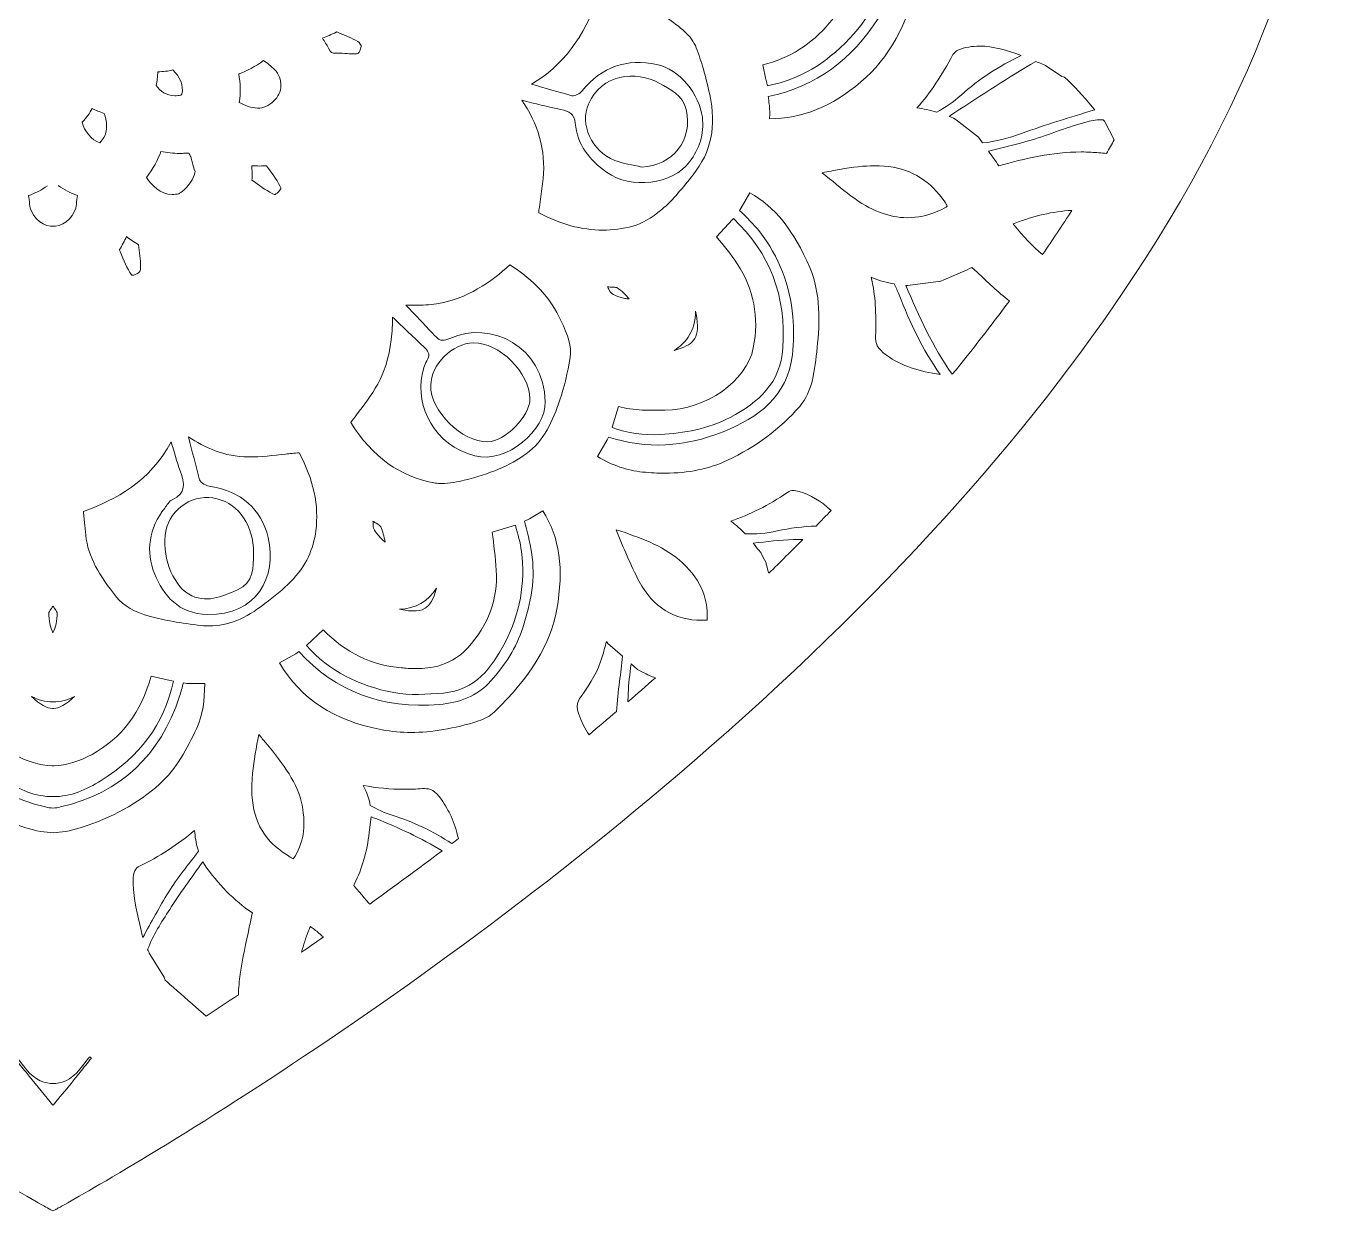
# Model space of a CAD drawing. Extents: x 12 to 8996, y -931 to -69.
# Drawn here: x 6209.8 to 6708.4, y -931.4 to -479.6 of the extents above; entities that cross this region are included whole.
import ezdxf

# ---------------------------------------------------------------- set-up
doc = ezdxf.new("R2010")
doc.units = 0
doc.header["$MEASUREMENT"] = 0
doc.layers.add('Layer 1', color=7, linetype='Continuous')

msp = doc.modelspace()

# ---------------------------------------------------------------- linework, layer by layer
at = {"layer": 'Layer 1', "lineweight": 0}
for points, knots in [([(6635.1, -136.52), (6593.12, -92.73), (6534.98, -68.61), (6471.41, -68.61), (6415.01, -68.61), (6358.99, -87.62), (6313.65, -122.14), (6266.88, -157.75), (6234.64, -207.02), (6220, -265.08), (6205.36, -207.03), (6173.12, -157.77), (6126.34, -122.15), (6081.01, -87.64), (6024.98, -68.62), (5968.59, -68.61), (5968.59, -68.61), (5968.54, -68.61), (5968.54, -68.61), (5904.99, -68.61), (5846.87, -92.72), (5804.89, -136.51), (5756.95, -186.52), (5731.61, -260.36), (5731.61, -350.03), (5731.61, -422.61), (5757.29, -498.34), (5807.94, -575.11), (5848.37, -636.41), (5904.73, -698.52), (5975.45, -759.71), (6095.78, -863.84), (6217.71, -930.15), (6218.92, -930.81), (6218.92, -930.81), (6220, -931.39), (6220, -931.39), (6220, -931.39), (6221.07, -930.81), (6221.07, -930.81), (6222.29, -930.15), (6344.22, -863.84), (6464.55, -759.71), (6535.27, -698.52), (6591.63, -636.41), (6632.06, -575.11), (6682.71, -498.34), (6708.39, -422.61), (6708.39, -350.03), (6708.39, -260.37), (6683.05, -186.54), (6635.1, -136.52)], [0, 0, 0, 0, 1, 1, 1, 2, 2, 2, 3, 3, 3, 4, 4, 4, 5, 5, 5, 6, 6, 6, 7, 7, 7, 8, 8, 8, 9, 9, 9, 10, 10, 10, 11, 11, 11, 12, 12, 12, 13, 13, 13, 14, 14, 14, 15, 15, 15, 16, 16, 16, 17, 17, 17, 17]), ([(6493.23, -510.41), (6493.11, -509.7), (6493.02, -508.98), (6492.95, -508.24), (6492.89, -507.64), (6492.79, -507.06), (6492.71, -506.47), (6511.05, -502.73), (6524.64, -492.14), (6534.66, -476.7), (6543.19, -463.56), (6543.45, -449.79), (6534.98, -436.58), (6524.83, -420.77), (6511.27, -409.81), (6492.84, -406.35), (6492.98, -405.43), (6493.12, -404.53), (6493.25, -403.69), (6493.25, -403.69), (6493.4, -402.74), (6493.4, -402.74), (6493.4, -402.74), (6493.35, -401.79), (6493.35, -401.79), (6493.31, -400.93), (6493.28, -400.04), (6493.27, -399.13), (6496.32, -399.22), (6499.21, -399.39), (6501.84, -399.88), (6513.43, -402.04), (6523.6, -407.7), (6532.07, -416.71), (6540.51, -425.68), (6546.37, -437.11), (6549.48, -450.68), (6550.43, -454.84), (6550.63, -458.57), (6550.01, -461.16), (6545.79, -479.17), (6538.81, -491.79), (6528.08, -500.88), (6516.97, -510.29), (6505.57, -514.89), (6493.25, -514.96), (6493.26, -514.08), (6493.28, -513.39), (6493.32, -512.98), (6493.32, -512.98), (6493.32, -512.98), (6493.32, -512.98), (6493.32, -512.98), (6493.23, -510.41), (6493.23, -510.41)], [0, 0, 0, 0, 1, 1, 1, 2, 2, 2, 3, 3, 3, 4, 4, 4, 5, 5, 5, 6, 6, 6, 7, 7, 7, 8, 8, 8, 9, 9, 9, 10, 10, 10, 11, 11, 11, 12, 12, 12, 13, 13, 13, 14, 14, 14, 15, 15, 15, 16, 16, 16, 17, 17, 17, 18, 18, 18, 18]), ([(6492.39, -502.42), (6492.39, -502.42), (6492.39, -502.42), (6492.39, -502.42), (6492.39, -502.42), (6491.63, -499.35), (6491.63, -499.35), (6491.34, -497.68), (6491.01, -496.05), (6490.66, -494.43), (6500.73, -491.9), (6509.24, -486.55), (6516, -478.49), (6521.79, -471.59), (6527.91, -462.09), (6523.9, -449.7), (6519.48, -436.04), (6509.89, -426.61), (6494.58, -420.87), (6493.24, -420.36), (6491.92, -419.94), (6490.61, -419.55), (6490.61, -419.55), (6492.04, -413.21), (6492.04, -413.21), (6492.04, -413.21), (6492.1, -412.57), (6492.1, -412.57), (6492.16, -411.77), (6492.24, -410.98), (6492.33, -410.19), (6513.71, -415.6), (6528.99, -428.13), (6536.11, -449.88), (6537.04, -452.72), (6537.61, -456.06), (6537.08, -458.94), (6534.6, -472.41), (6526.96, -482.6), (6516.39, -491.13), (6509.13, -496.99), (6501.17, -500.63), (6492.39, -502.42)], [0, 0, 0, 0, 1, 1, 1, 2, 2, 2, 3, 3, 3, 4, 4, 4, 5, 5, 5, 6, 6, 6, 7, 7, 7, 8, 8, 8, 9, 9, 9, 10, 10, 10, 11, 11, 11, 12, 12, 12, 13, 13, 13, 14, 14, 14, 14]), ([(6452.16, -549.51), (6448.21, -552.84), (6444.29, -555.11), (6441.11, -555.93), (6437.29, -556.9), (6433.43, -557.39), (6429.63, -557.39), (6421.59, -557.39), (6413.37, -555.16), (6405.19, -550.77), (6405.51, -547.99), (6405.91, -545.21), (6406.29, -542.49), (6406.29, -542.49), (6406.67, -539.81), (6406.67, -539.81), (6408.17, -528.96), (6405.82, -518.69), (6399.68, -509.3), (6399.38, -508.84), (6399.07, -508.37), (6398.77, -507.91), (6403.72, -509.15), (6408.68, -510.37), (6413.67, -511.4), (6416.9, -512.06), (6418.82, -513.18), (6419.12, -516.59), (6419.85, -524.91), (6424.66, -530.65), (6431.11, -535.33), (6440.26, -541.98), (6456.27, -540.07), (6462.75, -531.34), (6466.45, -526.36), (6468.35, -520.92), (6467.6, -514.37), (6466.62, -505.86), (6458.81, -495.98), (6450.21, -494.23), (6438.81, -491.91), (6429.22, -495.01), (6421.77, -504.25), (6420.92, -505.3), (6418.93, -506.45), (6417.86, -506.15), (6412.71, -504.75), (6407.59, -503.26), (6402.48, -501.75), (6414.3, -494.78), (6422.63, -483.81), (6427.72, -468.5), (6436.85, -469.31), (6446.04, -470.63), (6453.66, -476.12), (6459.17, -480.09), (6463.53, -483.24), (6465.29, -487.84), (6467.21, -492.89), (6468.88, -498.72), (6470.4, -505.66), (6473.04, -517.8), (6471.03, -527.54), (6464.05, -536.32), (6460.31, -541.04), (6456.43, -545.91), (6452.16, -549.51)], [0, 0, 0, 0, 1, 1, 1, 2, 2, 2, 3, 3, 3, 4, 4, 4, 5, 5, 5, 6, 6, 6, 7, 7, 7, 8, 8, 8, 9, 9, 9, 10, 10, 10, 11, 11, 11, 12, 12, 12, 13, 13, 13, 14, 14, 14, 15, 15, 15, 16, 16, 16, 17, 17, 17, 18, 18, 18, 19, 19, 19, 20, 20, 20, 21, 21, 21, 22, 22, 22, 22]), ([(6337.55, -487.4), (6336.8, -490.22), (6336.26, -490.22), (6334.72, -490.24), (6333.94, -490.24), (6333.17, -490.18), (6332.23, -490.11), (6330.94, -490.01), (6329.65, -489.93), (6328.37, -489.93), (6328.37, -489.93), (6328.35, -489.93), (6328.35, -489.93), (6328.35, -489.93), (6328.07, -489.93), (6328.07, -489.93), (6326.09, -489.93), (6326.01, -489.88), (6325.09, -488.08), (6324.37, -486.7), (6323.56, -485.42), (6322.72, -484.24), (6324.44, -483.55), (6326.2, -482.79), (6327.94, -481.94), (6328.02, -481.9), (6328.11, -481.86), (6328.18, -481.82), (6328.18, -481.82), (6328.51, -481.96), (6328.51, -481.96), (6331.3, -483.1), (6333.94, -484.18), (6336.28, -485.46), (6337.02, -485.86), (6337.54, -487.1), (6337.55, -487.4)], [0, 0, 0, 0, 1, 1, 1, 2, 2, 2, 3, 3, 3, 4, 4, 4, 5, 5, 5, 6, 6, 6, 7, 7, 7, 8, 8, 8, 9, 9, 9, 10, 10, 10, 11, 11, 11, 12, 12, 12, 12]), ([(6549.43, -510.79), (6554.55, -505.04), (6559.06, -498.31), (6563.08, -490.44), (6563.38, -489.96), (6564.54, -488.94), (6565.03, -488.73), (6567.76, -487.73), (6570.5, -487.24), (6573.39, -487.24), (6578.46, -487.24), (6583.74, -488.79), (6589.22, -490.86), (6580.71, -494.75), (6573.08, -499.83), (6566.29, -505.89), (6563.29, -508.56), (6560.19, -510.71), (6556.96, -512.44), (6554.42, -511.69), (6551.9, -511.12), (6549.43, -510.79)], [0, 0, 0, 0, 1, 1, 1, 2, 2, 2, 3, 3, 3, 4, 4, 4, 5, 5, 5, 6, 6, 6, 7, 7, 7, 7]), ([(6290.8, -497.84), (6294.04, -496.72), (6297.17, -495.03), (6300.25, -492.73), (6301.7, -493.71), (6303.24, -494.88), (6304.47, -496.16), (6306.13, -497.89), (6307, -500.07), (6306.93, -502.31), (6306.86, -504.54), (6305.87, -506.64), (6304.14, -508.22), (6302.16, -510.03), (6300.2, -510.88), (6298, -510.88), (6295.57, -510.88), (6293.1, -509.89), (6291.03, -508.71), (6291.61, -505.03), (6291.53, -501.4), (6290.8, -497.84)], [0, 0, 0, 0, 1, 1, 1, 2, 2, 2, 3, 3, 3, 4, 4, 4, 5, 5, 5, 6, 6, 6, 7, 7, 7, 7]), ([(6574.47, -524.14), (6574.47, -524.14), (6572.9, -521.93), (6572.9, -521.93), (6572.9, -521.93), (6564.32, -515.4), (6564.32, -515.4), (6564.32, -515.4), (6563.32, -514.67), (6563.32, -514.67), (6563.32, -514.67), (6562.22, -514.23), (6562.22, -514.23), (6562.03, -514.16), (6561.85, -514.1), (6561.67, -514.03), (6562.4, -513.54), (6563.14, -513.06), (6563.88, -512.58), (6574.12, -506.01), (6584.21, -499.15), (6594.74, -493.06), (6595.49, -493.38), (6596.25, -493.69), (6597.01, -494.01), (6597.01, -494.01), (6598.41, -494.59), (6598.41, -494.59), (6598.41, -494.59), (6604.68, -498.77), (6604.68, -498.77), (6604.68, -498.77), (6605.69, -499.14), (6605.69, -499.14), (6609.34, -502.22), (6612.71, -506.21), (6616.34, -510.5), (6616.63, -510.84), (6616.94, -511.2), (6617.24, -511.54), (6607.86, -514.37), (6598.49, -517.23), (6589.28, -520.55), (6584.31, -522.33), (6579.39, -523.69), (6574.47, -524.14)], [0, 0, 0, 0, 1, 1, 1, 2, 2, 2, 3, 3, 3, 4, 4, 4, 5, 5, 5, 6, 6, 6, 7, 7, 7, 8, 8, 8, 9, 9, 9, 10, 10, 10, 11, 11, 11, 12, 12, 12, 13, 13, 13, 14, 14, 14, 15, 15, 15, 15]), ([(6260.02, -497.01), (6261.99, -497.01), (6263.85, -496.78), (6265.66, -496.32), (6268.4, -498.65), (6269.9, -502.46), (6269.14, -505.51), (6269.03, -505.64), (6268.87, -505.8), (6268.74, -505.9), (6267.96, -506.1), (6267.2, -506.19), (6266.46, -506.19), (6263.21, -506.19), (6260.88, -504.29), (6259.32, -502.31), (6259.72, -500.59), (6259.92, -498.83), (6259.94, -497.01), (6259.97, -497.01), (6260, -497.01), (6260.02, -497.01)], [0, 0, 0, 0, 1, 1, 1, 2, 2, 2, 3, 3, 3, 4, 4, 4, 5, 5, 5, 6, 6, 6, 7, 7, 7, 7]), ([(6424.14, -509.37), (6429, -497.89), (6442.39, -496.41), (6451.13, -501.35), (6455.38, -503.75), (6460.17, -505.96), (6461.45, -511.46), (6464.14, -523.05), (6456.4, -532.76), (6444.41, -533.36), (6441, -532.54), (6437.44, -532.11), (6434.22, -530.82), (6425.23, -527.24), (6420.91, -517), (6424.14, -509.37)], [0, 0, 0, 0, 1, 1, 1, 2, 2, 2, 3, 3, 3, 4, 4, 4, 5, 5, 5, 5]), ([(6234.96, -511.07), (6236.29, -511.69), (6237.77, -512.27), (6239.5, -512.93), (6240.76, -515.51), (6240.78, -520.02), (6239.39, -522.04), (6239.11, -522.44), (6238.43, -523.43), (6237.91, -524.09), (6234.76, -523.1), (6231.87, -519.66), (6231.14, -516.2), (6232.8, -514.55), (6234.03, -512.78), (6234.96, -511.07)], [0, 0, 0, 0, 1, 1, 1, 2, 2, 2, 3, 3, 3, 4, 4, 4, 5, 5, 5, 5]), ([(6620.97, -515.88), (6620.97, -515.88), (6624.67, -522.92), (6624.67, -522.92), (6623.7, -524.65), (6622.7, -526.4), (6621.68, -528.17), (6619.76, -527.96), (6617.81, -527.81), (6615.84, -527.7), (6614.6, -527.64), (6613.35, -527.61), (6612.11, -527.61), (6601.09, -527.61), (6590.51, -530.12), (6580.69, -532.89), (6579.38, -531.08), (6578.07, -529.23), (6576.71, -527.3), (6582.16, -526.03), (6587.61, -524.68), (6592.97, -523.08), (6600.15, -520.94), (6607.09, -517.92), (6614.33, -516.09), (6616.4, -515.56), (6618.45, -515.3), (6620.45, -515.29), (6620.63, -515.49), (6620.79, -515.68), (6620.97, -515.88)], [0, 0, 0, 0, 1, 1, 1, 2, 2, 2, 3, 3, 3, 4, 4, 4, 5, 5, 5, 6, 6, 6, 7, 7, 7, 8, 8, 8, 9, 9, 9, 10, 10, 10, 10]), ([(6261.14, -527.4), (6263.45, -527.85), (6265.79, -528.16), (6268.24, -528.16), (6268.63, -528.16), (6269.02, -528.15), (6269.44, -528.13), (6269.44, -528.13), (6271.66, -528.03), (6271.82, -528.02), (6272.02, -528.44), (6272.25, -528.93), (6272.5, -529.49), (6272.7, -529.93), (6272.93, -530.81), (6273.16, -531.71), (6273.42, -532.72), (6273.71, -533.87), (6274.15, -535.11), (6274.15, -535.49), (6273.94, -536.63), (6273.02, -538.28), (6271.23, -541.48), (6268.66, -543.31), (6267.93, -543.52), (6267.06, -543.7), (6266.23, -543.79), (6265.45, -543.79), (6260.86, -543.79), (6257.65, -540.38), (6255.67, -537.29), (6258.17, -533.98), (6259.98, -530.7), (6261.14, -527.4)], [0, 0, 0, 0, 1, 1, 1, 2, 2, 2, 3, 3, 3, 4, 4, 4, 5, 5, 5, 6, 6, 6, 7, 7, 7, 8, 8, 8, 9, 9, 9, 10, 10, 10, 11, 11, 11, 11]), ([(6295.79, -532.83), (6296.8, -532.92), (6297.81, -532.96), (6298.82, -532.96), (6299.69, -532.96), (6300.56, -532.93), (6301.43, -532.86), (6303.39, -535.5), (6305.2, -538.01), (6306.54, -540.55), (6306.9, -541.24), (6306.91, -541.52), (6306.91, -541.52), (6306.91, -541.53), (6306.81, -541.91), (6305.98, -542.76), (6305.14, -543.61), (6304.68, -543.83), (6304.67, -543.85), (6304.58, -543.84), (6304.24, -543.78), (6303.58, -543.43), (6301.01, -542.08), (6298.49, -540.27), (6295.87, -538.31), (6295.96, -536.46), (6295.93, -534.63), (6295.79, -532.83)], [0, 0, 0, 0, 1, 1, 1, 2, 2, 2, 3, 3, 3, 4, 4, 4, 5, 5, 5, 6, 6, 6, 7, 7, 7, 8, 8, 8, 9, 9, 9, 9]), ([(6561.01, -548.31), (6560.51, -548.7), (6559.52, -549.34), (6557.7, -550.11), (6553.67, -551.81), (6549.64, -552.68), (6545.74, -552.68), (6538.78, -552.68), (6531.59, -549.9), (6524.37, -544.41), (6520.64, -541.57), (6516.96, -538.56), (6513.34, -535.52), (6515.56, -535.09), (6517.78, -534.67), (6520.01, -534.25), (6524.99, -533.32), (6529.31, -532.87), (6533.2, -532.87), (6543.39, -532.87), (6550.71, -535.9), (6556.94, -542.7), (6559.66, -545.67), (6560.65, -547.46), (6561.01, -548.31)], [0, 0, 0, 0, 1, 1, 1, 2, 2, 2, 3, 3, 3, 4, 4, 4, 5, 5, 5, 6, 6, 6, 7, 7, 7, 8, 8, 8, 8]), ([(6222.02, -540.43), (6224.22, -542.02), (6226.66, -543.29), (6229.34, -544.25), (6229.34, -544.25), (6229.34, -544.25), (6229.34, -544.26), (6229.19, -545.14), (6229, -546.24), (6228.94, -547.54), (6228.75, -551.46), (6224.62, -555.74), (6220.98, -555.88), (6220.98, -555.88), (6220.65, -555.88), (6220.65, -555.88), (6220.65, -555.88), (6220, -555.88), (6220, -555.88), (6220, -555.88), (6219.09, -555.88), (6219.09, -555.88), (6215.38, -555.74), (6211.25, -551.46), (6211.06, -547.54), (6211, -546.25), (6210.81, -545.14), (6210.66, -544.25), (6213.28, -543.32), (6215.68, -542.07), (6217.85, -540.52)], [0, 0, 0, 0, 1, 1, 1, 2, 2, 2, 3, 3, 3, 4, 4, 4, 5, 5, 5, 6, 6, 6, 7, 7, 7, 8, 8, 8, 9, 9, 9, 10, 10, 10, 10]), ([(6453.4, -650.09), (6450.71, -650.09), (6447.83, -649.94), (6444.84, -649.65), (6438.87, -649.06), (6433.2, -647.11), (6427.6, -643.72), (6427.6, -643.72), (6431.32, -637.43), (6431.32, -637.43), (6431.32, -637.43), (6431.77, -636.3), (6431.77, -636.3), (6446.24, -641.04), (6460.88, -640.17), (6475.48, -634.3), (6488.94, -628.88), (6500.1, -620.88), (6501.94, -604.92), (6502.5, -600.16), (6502.58, -595.25), (6502.13, -590.48), (6501, -578.51), (6496.88, -567.44), (6489.46, -558.01), (6487.15, -555.08), (6484.48, -552.44), (6481.73, -549.86), (6481.73, -549.86), (6482.43, -548.91), (6482.43, -548.91), (6482.43, -548.91), (6485.68, -543.2), (6485.68, -543.2), (6495.26, -548.44), (6502.42, -557.4), (6508.54, -571.69), (6512.81, -581.64), (6512.37, -592.71), (6511.38, -602.22), (6510.47, -610.87), (6509.62, -619.04), (6504.71, -624.65), (6497.23, -633.2), (6487.95, -640.11), (6477.14, -645.19), (6470.12, -648.48), (6462.36, -650.09), (6453.4, -650.09)], [0, 0, 0, 0, 1, 1, 1, 2, 2, 2, 3, 3, 3, 4, 4, 4, 5, 5, 5, 6, 6, 6, 7, 7, 7, 8, 8, 8, 9, 9, 9, 10, 10, 10, 11, 11, 11, 12, 12, 12, 13, 13, 13, 14, 14, 14, 15, 15, 15, 16, 16, 16, 16]), ([(6433.24, -632.57), (6433.24, -632.57), (6435.64, -624.7), (6435.64, -624.7), (6437.04, -625.05), (6438.47, -625.35), (6439.97, -625.56), (6443.2, -626.03), (6446.38, -626.09), (6448.79, -626.09), (6449.83, -626.09), (6450.86, -626.07), (6451.89, -626.06), (6451.89, -626.06), (6453.28, -626.05), (6453.28, -626.05), (6469.02, -625.9), (6484.48, -615.02), (6487.04, -602.28), (6489.34, -590.85), (6487.21, -579.76), (6480.89, -570.22), (6478.44, -566.52), (6475.69, -563.19), (6472.98, -559.98), (6472.98, -559.98), (6479.13, -553.39), (6479.13, -553.39), (6479.13, -553.39), (6479.42, -553), (6479.42, -553), (6493.33, -566.02), (6499.66, -582.41), (6498.3, -602.46), (6497.41, -615.71), (6489.07, -623.03), (6478.2, -628.83), (6469.77, -633.32), (6460.7, -634.82), (6451.53, -635.37), (6445.21, -635.75), (6439.1, -634.72), (6433.2, -632.67), (6433.2, -632.67), (6433.24, -632.57), (6433.24, -632.57)], [0, 0, 0, 0, 1, 1, 1, 2, 2, 2, 3, 3, 3, 4, 4, 4, 5, 5, 5, 6, 6, 6, 7, 7, 7, 8, 8, 8, 9, 9, 9, 10, 10, 10, 11, 11, 11, 12, 12, 12, 13, 13, 13, 14, 14, 14, 15, 15, 15, 15]), ([(6608.51, -549.86), (6604.92, -555.46), (6601.17, -561.11), (6597.29, -566.74), (6593.51, -563.53), (6589.88, -559.76), (6586.47, -555.47), (6586.35, -555.32), (6586.25, -555.19), (6586.16, -555.06), (6586.37, -554.96), (6586.6, -554.86), (6586.87, -554.75), (6594.01, -551.95), (6601.13, -550.33), (6608.51, -549.86)], [0, 0, 0, 0, 1, 1, 1, 2, 2, 2, 3, 3, 3, 4, 4, 4, 5, 5, 5, 5]), ([(6252.66, -563.01), (6253.01, -565.77), (6253.34, -568.58), (6253.42, -571.25), (6253.47, -573.25), (6252.98, -573.59), (6252.03, -574.07), (6251.01, -574.58), (6250.37, -574.62), (6250.1, -574.64), (6250.1, -574.63), (6250.04, -574.59), (6249.93, -574.44), (6248.25, -572.15), (6246.98, -568.98), (6245.62, -565.62), (6245.62, -565.62), (6245.37, -564.98), (6245.31, -564.84), (6246.36, -563.26), (6247.27, -561.61), (6248.04, -559.87), (6249.48, -561), (6251, -562.05), (6252.66, -563.01)], [0, 0, 0, 0, 1, 1, 1, 2, 2, 2, 3, 3, 3, 4, 4, 4, 5, 5, 5, 6, 6, 6, 7, 7, 7, 8, 8, 8, 8]), ([(6368.2, -654.07), (6367.31, -654.07), (6366.51, -654), (6365.8, -653.88), (6352.34, -651.5), (6341.77, -643.93), (6333.55, -630.75), (6334.26, -629.8), (6334.99, -628.84), (6335.74, -627.85), (6338.52, -624.21), (6341.39, -620.44), (6343.81, -616.15), (6346.34, -611.66), (6348.03, -606.14), (6348.99, -599.29), (6349.43, -596.09), (6349.44, -593.08), (6349.4, -590.54), (6353.62, -594.54), (6357.8, -598.5), (6361.94, -602.45), (6363.38, -603.82), (6363.81, -605.28), (6362.55, -607.26), (6361.59, -608.77), (6361.17, -610.68), (6360.78, -612.47), (6358.12, -624.56), (6365.47, -639.56), (6380.79, -643.46), (6393.31, -646.65), (6407.91, -633.42), (6407.68, -622.87), (6407.2, -601.74), (6387.05, -591.64), (6371.31, -598.68), (6369.23, -599.61), (6367.69, -599.84), (6366.1, -598.16), (6362.29, -594.15), (6358.47, -590.12), (6354.56, -586), (6355.62, -586.03), (6356.7, -586.07), (6357.73, -586.07), (6360.96, -586.07), (6363.64, -585.89), (6366.17, -585.5), (6378.03, -583.65), (6386.97, -577.22), (6394.22, -570.64), (6403.55, -576.63), (6409.78, -583.44), (6413.7, -591.89), (6416.33, -597.54), (6417.82, -601.86), (6417.17, -605.93), (6416.24, -611.79), (6414.92, -617.25), (6413.25, -622.17), (6410.62, -629.96), (6407.25, -637.83), (6400.48, -642.68), (6394.21, -647.17), (6386.46, -650.48), (6376.78, -652.8), (6374.52, -653.35), (6371.18, -654.07), (6368.2, -654.07)], [0, 0, 0, 0, 1, 1, 1, 2, 2, 2, 3, 3, 3, 4, 4, 4, 5, 5, 5, 6, 6, 6, 7, 7, 7, 8, 8, 8, 9, 9, 9, 10, 10, 10, 11, 11, 11, 12, 12, 12, 13, 13, 13, 14, 14, 14, 15, 15, 15, 16, 16, 16, 17, 17, 17, 18, 18, 18, 19, 19, 19, 20, 20, 20, 21, 21, 21, 22, 22, 22, 23, 23, 23, 23]), ([(6545.14, -578.46), (6545.5, -578.5), (6545.78, -578.53), (6545.78, -578.53), (6545.78, -578.53), (6558.56, -576.82), (6558.56, -576.82), (6558.56, -576.82), (6559.73, -576.31), (6559.73, -576.31), (6560.92, -575.78), (6562.09, -575.31), (6563.27, -574.83), (6565.6, -573.88), (6567.99, -572.9), (6570.42, -571.6), (6570.42, -571.6), (6572.42, -573.49), (6572.42, -573.49), (6576.31, -577.18), (6580.3, -580.97), (6584.66, -584.45), (6577.81, -593.72), (6570.51, -603.09), (6562.91, -612.39), (6555.33, -601.96), (6550.27, -590.22), (6545.14, -578.46)], [0, 0, 0, 0, 1, 1, 1, 2, 2, 2, 3, 3, 3, 4, 4, 4, 5, 5, 5, 6, 6, 6, 7, 7, 7, 8, 8, 8, 9, 9, 9, 9]), ([(6532.14, -576.01), (6532.09, -575.81), (6532.05, -575.6), (6532, -575.39), (6532, -575.39), (6532.47, -575.58), (6532.47, -575.58), (6535.19, -576.7), (6537.98, -577.49), (6540.8, -577.95), (6541.43, -579.28), (6542.03, -580.63), (6542.59, -582.03), (6546.77, -592.62), (6551.47, -602.93), (6558.3, -612.43), (6550.36, -611.29), (6543.64, -609.32), (6537.8, -605.11), (6534.16, -602.49), (6533.53, -600.51), (6533.64, -597.78), (6533.99, -589.05), (6533.52, -582.13), (6532.14, -576.01)], [0, 0, 0, 0, 1, 1, 1, 2, 2, 2, 3, 3, 3, 4, 4, 4, 5, 5, 5, 6, 6, 6, 7, 7, 7, 8, 8, 8, 8]), ([(6433.58, -579.17), (6434.28, -579.22), (6434.72, -579.28), (6434.98, -579.31), (6436.93, -580.65), (6438.47, -582.08), (6439.65, -583.67), (6439.07, -583.63), (6438.54, -583.56), (6438.06, -583.45), (6433.8, -582.51), (6432.74, -581.72), (6431.88, -579.95), (6431.74, -579.64), (6431.59, -579.34), (6431.43, -579.03), (6432.15, -579.08), (6432.87, -579.13), (6433.58, -579.17)], [0, 0, 0, 0, 1, 1, 1, 2, 2, 2, 3, 3, 3, 4, 4, 4, 5, 5, 5, 6, 6, 6, 6]), ([(6456.82, -603.26), (6458.98, -601.98), (6460.8, -600.28), (6462.2, -598.2), (6464.14, -595.29), (6465.09, -591.9), (6465, -588.3), (6465.09, -588.66), (6465.16, -589.01), (6465.23, -589.37), (6466.95, -598.38), (6464.5, -600.8), (6458.36, -602.8), (6457.85, -602.97), (6457.34, -603.12), (6456.82, -603.26)], [0, 0, 0, 0, 1, 1, 1, 2, 2, 2, 3, 3, 3, 4, 4, 4, 5, 5, 5, 5]), ([(6364.02, -616.59), (6364.16, -608.61), (6372.28, -600.55), (6380.35, -600.39), (6390.1, -600.19), (6401.77, -611.77), (6401.88, -621.74), (6401.94, -628.22), (6392.32, -638.05), (6385.82, -638.13), (6375.87, -638.24), (6363.85, -626.37), (6364.02, -616.59)], [0, 0, 0, 0, 1, 1, 1, 2, 2, 2, 3, 3, 3, 4, 4, 4, 4]), ([(6276.65, -708.17), (6268.55, -707.25), (6262.53, -706.19), (6257.13, -704.74), (6251.1, -703.13), (6246.87, -700.71), (6244.21, -697.34), (6237.79, -689.23), (6233.35, -682.1), (6232.5, -673.7), (6232.5, -673.7), (6232.11, -669.95), (6232.11, -669.95), (6231.92, -668.22), (6231.73, -666.45), (6231.57, -664.7), (6243.69, -660.3), (6257.25, -653.11), (6265.08, -638.09), (6266.15, -641.91), (6267.25, -645.6), (6268.51, -649.23), (6270.16, -654), (6271.01, -657.74), (6265.39, -660.25), (6264.23, -660.77), (6263.49, -662.29), (6262.62, -663.4), (6256.69, -671.01), (6255.23, -680.04), (6258.7, -688.39), (6262.14, -696.69), (6267.73, -703.74), (6278.9, -703.96), (6297.61, -704.33), (6305.58, -689.72), (6302.04, -674.62), (6299.48, -663.72), (6291.64, -657.03), (6280.14, -655.2), (6278.59, -654.95), (6276.23, -653.81), (6275.91, -652.63), (6274.43, -647.25), (6273.08, -641.83), (6271.72, -636.27), (6277.68, -640.18), (6285.28, -643.9), (6294.53, -643.9), (6299.4, -643.9), (6304.09, -643.36), (6308.68, -642.83), (6310.36, -642.63), (6312.09, -642.43), (6313.83, -642.27), (6319.38, -652.59), (6321.47, -662.37), (6320.23, -672.07), (6319.8, -675.42), (6318.82, -678.87), (6317.39, -682.03), (6314.23, -689.03), (6308, -694.24), (6300.79, -699.85), (6293.32, -705.64), (6286.63, -708.35), (6279.71, -708.35), (6278.7, -708.35), (6277.67, -708.29), (6276.65, -708.17)], [0, 0, 0, 0, 1, 1, 1, 2, 2, 2, 3, 3, 3, 4, 4, 4, 5, 5, 5, 6, 6, 6, 7, 7, 7, 8, 8, 8, 9, 9, 9, 10, 10, 10, 11, 11, 11, 12, 12, 12, 13, 13, 13, 14, 14, 14, 15, 15, 15, 16, 16, 16, 17, 17, 17, 18, 18, 18, 19, 19, 19, 20, 20, 20, 21, 21, 21, 22, 22, 22, 23, 23, 23, 23]), ([(6282.61, -659.84), (6291.05, -662.09), (6296.45, -670.11), (6296.46, -680.4), (6296.48, -686.05), (6296.55, -691.97), (6290.31, -694.61), (6284.39, -697.12), (6278.23, -700.07), (6271.7, -696.16), (6265.36, -692.36), (6261.3, -681.03), (6263.01, -672.16), (6264.7, -663.39), (6273.99, -657.55), (6282.61, -659.84)], [0, 0, 0, 0, 1, 1, 1, 2, 2, 2, 3, 3, 3, 4, 4, 4, 5, 5, 5, 5]), ([(6510.96, -670.25), (6505.94, -670.42), (6501, -671.02), (6496.17, -672.11), (6491.92, -673.07), (6487.87, -673.39), (6483.95, -673.23), (6482.26, -671.46), (6480.43, -669.82), (6478.44, -668.37), (6485.71, -665.97), (6492.86, -662.34), (6500.08, -657.41), (6500.95, -656.81), (6501.55, -656.69), (6502.17, -656.69), (6502.8, -656.69), (6503.57, -656.83), (6504.49, -657.1), (6508.95, -658.43), (6512.76, -660.65), (6516.73, -664.31), (6514.82, -666.29), (6512.9, -668.27), (6510.96, -670.25)], [0, 0, 0, 0, 1, 1, 1, 2, 2, 2, 3, 3, 3, 4, 4, 4, 5, 5, 5, 6, 6, 6, 7, 7, 7, 8, 8, 8, 8]), ([(6356.54, -748.96), (6352.76, -748.96), (6349.04, -748.62), (6345.49, -747.95), (6327.22, -744.54), (6314.39, -736.17), (6306.4, -722.44), (6306.4, -722.44), (6312.65, -718.93), (6312.65, -718.93), (6312.65, -718.93), (6313.71, -718.08), (6313.71, -718.08), (6327.76, -733.38), (6345.65, -740.19), (6367.34, -738.27), (6374.81, -737.61), (6381.65, -735.26), (6386.99, -729.32), (6392.41, -723.29), (6396.65, -716.66), (6399.14, -709.02), (6402.19, -699.68), (6404.12, -690.07), (6402.45, -680.25), (6401.78, -676.29), (6400.83, -672.36), (6399.83, -668.38), (6399.83, -668.38), (6401.67, -667.52), (6401.67, -667.52), (6401.67, -667.52), (6406.83, -664.47), (6406.83, -664.47), (6413.2, -674.58), (6414.87, -686.58), (6412.1, -701.98), (6409.68, -715.36), (6402.3, -727.48), (6388.16, -741.27), (6386.78, -742.62), (6384.58, -743.86), (6382.26, -744.58), (6372.85, -747.52), (6364.43, -748.96), (6356.54, -748.96)], [0, 0, 0, 0, 1, 1, 1, 2, 2, 2, 3, 3, 3, 4, 4, 4, 5, 5, 5, 6, 6, 6, 7, 7, 7, 8, 8, 8, 9, 9, 9, 10, 10, 10, 11, 11, 11, 12, 12, 12, 13, 13, 13, 14, 14, 14, 15, 15, 15, 15]), ([(6316.77, -715.66), (6316.77, -715.66), (6323.01, -709.88), (6323.01, -709.88), (6331.49, -718.49), (6341.55, -723.35), (6352.92, -724.33), (6354.28, -724.45), (6356.32, -724.61), (6358.44, -724.61), (6361.53, -724.61), (6370.94, -724.61), (6378.12, -716.72), (6386.07, -707.98), (6389.73, -698.02), (6389.02, -687.11), (6388.7, -682.19), (6388.09, -677.34), (6387.49, -672.63), (6387.49, -672.63), (6396.3, -669.95), (6396.3, -669.95), (6397.31, -673.28), (6398.2, -676.59), (6398.63, -679.96), (6400.18, -692.02), (6398.05, -703.71), (6392.36, -714.6), (6387.26, -724.35), (6380.99, -732.92), (6368.88, -733.92), (6362.59, -734.43), (6356.04, -734.92), (6349.92, -733.75), (6336.72, -731.23), (6325.31, -725.58), (6316.6, -715.79), (6316.6, -715.79), (6316.77, -715.66), (6316.77, -715.66)], [0, 0, 0, 0, 1, 1, 1, 2, 2, 2, 3, 3, 3, 4, 4, 4, 5, 5, 5, 6, 6, 6, 7, 7, 7, 8, 8, 8, 9, 9, 9, 10, 10, 10, 11, 11, 11, 12, 12, 12, 13, 13, 13, 13]), ([(6342.01, -668.33), (6342.12, -668.4), (6342.78, -668.85), (6342.78, -668.85), (6343.22, -669.15), (6344.46, -669.99), (6345.04, -670.49), (6345.75, -672.25), (6346.24, -674.27), (6346.62, -676.34), (6344.44, -674.48), (6342.26, -671.89), (6342.08, -670.57), (6342.06, -669.82), (6342.04, -669.07), (6342.01, -668.33)], [0, 0, 0, 0, 1, 1, 1, 2, 2, 2, 3, 3, 3, 4, 4, 4, 5, 5, 5, 5]), ([(6443.54, -691.37), (6440.21, -685.14), (6437.48, -678.55), (6434.79, -671.64), (6443.73, -674.64), (6452.16, -677.57), (6458.73, -683.18), (6466.45, -689.76), (6469.86, -697.07), (6469.45, -706.14), (6468.78, -706.18), (6468.12, -706.19), (6467.47, -706.19), (6456.84, -706.19), (6448.78, -701.21), (6443.54, -691.37)], [0, 0, 0, 0, 1, 1, 1, 2, 2, 2, 3, 3, 3, 4, 4, 4, 5, 5, 5, 5]), ([(6487.01, -676.81), (6492.16, -676.16), (6497.26, -675.55), (6502.37, -675.39), (6503.56, -675.35), (6504.76, -675.35), (6505.95, -675.33), (6501.68, -679.63), (6497.33, -683.95), (6492.9, -688.26), (6492.9, -688.26), (6492.74, -687.57), (6492.74, -687.57), (6492.74, -687.57), (6492.7, -687.48), (6492.7, -687.48), (6492.7, -687.48), (6492.62, -687.15), (6492.62, -687.15), (6492.44, -686.41), (6492.23, -685.6), (6491.93, -684.81), (6491.92, -684.78), (6491.91, -684.74), (6491.9, -684.71), (6491.9, -684.71), (6491.89, -684.31), (6491.89, -684.31), (6491.89, -684.31), (6490.68, -682), (6490.68, -682), (6490.68, -682), (6489.87, -680.28), (6489.87, -680.28), (6489.87, -680.28), (6488.97, -679.27), (6488.97, -679.27), (6488.51, -678.75), (6488.08, -678.22), (6487.69, -677.69), (6487.47, -677.38), (6487.23, -677.1), (6487.01, -676.81)], [0, 0, 0, 0, 1, 1, 1, 2, 2, 2, 3, 3, 3, 4, 4, 4, 5, 5, 5, 6, 6, 6, 7, 7, 7, 8, 8, 8, 9, 9, 9, 10, 10, 10, 11, 11, 11, 12, 12, 12, 13, 13, 13, 14, 14, 14, 14]), ([(6366.23, -693.97), (6363.95, -702.64), (6360.09, -702.64), (6357.4, -702.64), (6355.86, -702.64), (6354.07, -702.41), (6352.07, -701.95), (6358.16, -701.88), (6363.23, -698.84), (6366.23, -693.97)], [0, 0, 0, 0, 1, 1, 1, 2, 2, 2, 3, 3, 3, 3]), ([(6220, -710.96), (6218.93, -708.86), (6218.4, -706.34), (6218.36, -703.28), (6218.68, -702.75), (6219.2, -701.98), (6219.44, -701.64), (6219.62, -701.37), (6219.81, -701.1), (6220, -700.81), (6220.19, -701.1), (6220.38, -701.37), (6220.57, -701.65), (6220.78, -701.95), (6221.31, -702.73), (6221.64, -703.27), (6221.59, -706.35), (6221.05, -708.87), (6220, -710.96)], [0, 0, 0, 0, 1, 1, 1, 2, 2, 2, 3, 3, 3, 4, 4, 4, 5, 5, 5, 6, 6, 6, 6]), ([(6424.39, -749.81), (6423.59, -748.67), (6422.9, -747.52), (6422.31, -746.35), (6418.85, -739.49), (6419.7, -737.48), (6421.4, -735.19), (6425.3, -729.95), (6427.88, -725.14), (6429.28, -720.5), (6429.92, -718.41), (6430.51, -716.31), (6431.06, -714.25), (6431.06, -714.25), (6431.56, -714.99), (6431.56, -714.99), (6431.56, -714.99), (6437.13, -719.91), (6437.13, -719.91), (6436.94, -723.09), (6436.46, -726.3), (6436.03, -729.54), (6435.53, -733.33), (6435.14, -737.13), (6434.89, -740.94), (6431.41, -743.9), (6427.92, -746.86), (6424.39, -749.81)], [0, 0, 0, 0, 1, 1, 1, 2, 2, 2, 3, 3, 3, 4, 4, 4, 5, 5, 5, 6, 6, 6, 7, 7, 7, 8, 8, 8, 9, 9, 9, 9]), ([(6439.31, -734.1), (6439.46, -730.39), (6439.92, -726.68), (6440.46, -722.84), (6440.46, -722.84), (6442.87, -724.97), (6442.87, -724.97), (6442.87, -724.97), (6445.07, -726.1), (6445.07, -726.1), (6446.58, -726.88), (6448.12, -727.56), (6449.69, -728.16), (6446.25, -731.18), (6442.74, -734.21), (6439.21, -737.24), (6439.25, -736.2), (6439.27, -735.15), (6439.31, -734.1)], [0, 0, 0, 0, 1, 1, 1, 2, 2, 2, 3, 3, 3, 4, 4, 4, 5, 5, 5, 6, 6, 6, 6]), ([(6174.53, -729.28), (6174.53, -729.28), (6182.58, -727.45), (6182.58, -727.45), (6186.48, -741.35), (6193.86, -751.13), (6205.11, -757.34), (6209.96, -760.01), (6214.82, -761.49), (6219.73, -761.73), (6219.73, -761.73), (6220.2, -761.74), (6220.2, -761.74), (6220.2, -761.74), (6220.45, -761.72), (6220.45, -761.72), (6225.18, -761.49), (6230.04, -760.01), (6234.89, -757.33), (6246.14, -751.13), (6253.52, -741.35), (6257.42, -727.44), (6257.42, -727.44), (6265.88, -729.36), (6265.88, -729.36), (6265.88, -729.36), (6265.94, -729.37), (6265.94, -729.37), (6262.45, -746.01), (6252.62, -758.37), (6238.42, -767.23), (6232.72, -770.79), (6226.71, -773.49), (6220, -773.43), (6213.29, -773.49), (6207.28, -770.79), (6201.58, -767.23), (6187.38, -758.37), (6177.55, -746.01), (6174.06, -729.36), (6174.06, -729.36), (6174.53, -729.28), (6174.53, -729.28)], [0, 0, 0, 0, 1, 1, 1, 2, 2, 2, 3, 3, 3, 4, 4, 4, 5, 5, 5, 6, 6, 6, 7, 7, 7, 8, 8, 8, 9, 9, 9, 10, 10, 10, 11, 11, 11, 12, 12, 12, 13, 13, 13, 14, 14, 14, 14]), ([(6274.79, -747.35), (6271.22, -755.03), (6267.03, -762.94), (6260.64, -768.68), (6252.37, -776.11), (6242.46, -781.55), (6230.34, -785.31), (6226.49, -786.51), (6223.01, -787.14), (6220.13, -787.18), (6216.99, -787.14), (6213.57, -786.52), (6209.66, -785.31), (6197.53, -781.54), (6187.62, -776.1), (6179.36, -768.68), (6172.96, -762.93), (6168.78, -755.03), (6165.21, -747.35), (6162.83, -742.22), (6162.15, -736.85), (6162.16, -730.28), (6162.16, -730.28), (6168.97, -730.28), (6168.97, -730.28), (6168.97, -730.28), (6170.29, -730.04), (6170.29, -730.04), (6170.71, -731.77), (6171.16, -733.49), (6171.72, -735.18), (6179.11, -757.5), (6194.07, -772.05), (6217.11, -777.37), (6218.08, -777.6), (6219.04, -777.73), (6220, -777.79), (6220.96, -777.73), (6221.92, -777.6), (6222.89, -777.37), (6245.93, -772.05), (6260.89, -757.5), (6268.28, -735.18), (6268.84, -733.49), (6269.29, -731.77), (6269.7, -730.05), (6269.7, -730.05), (6271.03, -730.28), (6271.03, -730.28), (6271.03, -730.28), (6277.84, -730.28), (6277.84, -730.28), (6277.85, -736.85), (6277.17, -742.22), (6274.79, -747.35)], [0, 0, 0, 0, 1, 1, 1, 2, 2, 2, 3, 3, 3, 4, 4, 4, 5, 5, 5, 6, 6, 6, 7, 7, 7, 8, 8, 8, 9, 9, 9, 10, 10, 10, 11, 11, 11, 12, 12, 12, 13, 13, 13, 14, 14, 14, 15, 15, 15, 16, 16, 16, 17, 17, 17, 18, 18, 18, 18]), ([(6220.01, -737.33), (6222.89, -737.33), (6225.67, -736.59), (6228.21, -735.2), (6224.9, -738.3), (6222.29, -739.82), (6220.26, -739.82), (6220.26, -739.82), (6219.87, -739.81), (6219.87, -739.81), (6219.87, -739.81), (6219.77, -739.82), (6219.77, -739.82), (6217.71, -739.82), (6215.1, -738.3), (6211.79, -735.2), (6214.34, -736.59), (6217.12, -737.33), (6220.01, -737.33)], [0, 0, 0, 0, 1, 1, 1, 2, 2, 2, 3, 3, 3, 4, 4, 4, 5, 5, 5, 6, 6, 6, 6]), ([(6301.15, -752.94), (6307.98, -761.25), (6313.33, -768.27), (6314.98, -776.74), (6316.58, -784.98), (6315.5, -791.51), (6311.58, -797.19), (6308.59, -795.33), (6305.95, -793.55), (6303.88, -791.56), (6297.36, -785.32), (6294.82, -776.47), (6296.11, -764.51), (6296.64, -759.62), (6297.5, -754.67), (6298.47, -749.74), (6299.37, -750.8), (6300.27, -751.87), (6301.15, -752.94)], [0, 0, 0, 0, 1, 1, 1, 2, 2, 2, 3, 3, 3, 4, 4, 4, 5, 5, 5, 6, 6, 6, 6]), ([(6349.32, -780.5), (6346.25, -779.54), (6343.5, -778.29), (6340.98, -776.83), (6340.6, -774.66), (6339.95, -772.61), (6339.02, -770.69), (6339.02, -770.69), (6338.26, -769.15), (6338.26, -769.15), (6343.36, -770.14), (6348.63, -770.64), (6354.01, -770.64), (6356.22, -770.64), (6358.51, -770.55), (6360.85, -770.38), (6361.1, -770.36), (6361.36, -770.36), (6361.61, -770.36), (6363.81, -770.36), (6365.75, -771.06), (6368.09, -774.5), (6369.6, -776.72), (6370.84, -778.89), (6371.79, -780.94), (6372.98, -783.52), (6373.88, -786.27), (6374.57, -789.45), (6373.74, -790.09), (6372.87, -790.72), (6372.03, -791.36), (6364.87, -786.57), (6357.28, -782.99), (6349.32, -780.5)], [0, 0, 0, 0, 1, 1, 1, 2, 2, 2, 3, 3, 3, 4, 4, 4, 5, 5, 5, 6, 6, 6, 7, 7, 7, 8, 8, 8, 9, 9, 9, 10, 10, 10, 11, 11, 11, 11]), ([(6343.06, -781.82), (6351.85, -785.26), (6360.36, -789.23), (6368.38, -794.1), (6359.3, -800.93), (6350.08, -807.75), (6340.75, -814.46), (6339.89, -813.45), (6335.57, -808.39), (6334.66, -807.31), (6334.77, -807.09), (6334.88, -806.88), (6334.98, -806.66), (6337.86, -800.87), (6339.75, -794.3), (6340.59, -787.15), (6340.59, -787.15), (6341.3, -781.08), (6341.3, -781.08), (6341.89, -781.33), (6342.47, -781.59), (6343.06, -781.82)], [0, 0, 0, 0, 1, 1, 1, 2, 2, 2, 3, 3, 3, 4, 4, 4, 5, 5, 5, 6, 6, 6, 7, 7, 7, 7]), ([(6254.24, -827.17), (6254.16, -826.88), (6254.06, -826.59), (6254, -826.32), (6254, -826.32), (6253.58, -824.48), (6253.58, -824.48), (6252.21, -818.55), (6250.8, -812.42), (6250.55, -806.75), (6250.4, -803.15), (6251.04, -800.96), (6252.48, -800.26), (6260.72, -796.23), (6267.81, -791.62), (6273.97, -786.31), (6273.97, -786.31), (6274.06, -787.29), (6274.06, -787.29), (6274.27, -789.66), (6274.76, -791.98), (6275.47, -794.23), (6271.66, -799.41), (6267.44, -804.32), (6264.11, -809.79), (6260.63, -815.5), (6257.41, -821.36), (6254.24, -827.17)], [0, 0, 0, 0, 1, 1, 1, 2, 2, 2, 3, 3, 3, 4, 4, 4, 5, 5, 5, 6, 6, 6, 7, 7, 7, 8, 8, 8, 9, 9, 9, 9]), ([(6262.72, -843.36), (6262.71, -843.36), (6262.38, -842.25), (6262.38, -842.25), (6262.38, -842.25), (6256.89, -833.51), (6256.89, -833.51), (6256.65, -832.94), (6256.37, -832.33), (6256.08, -831.68), (6258.17, -826.26), (6261.33, -821.34), (6264.49, -816.45), (6268.44, -810.33), (6272.71, -804.4), (6277.08, -798.33), (6277.08, -798.33), (6277.74, -799.3), (6277.74, -799.3), (6282.89, -806.78), (6289.03, -813.01), (6296.01, -817.8), (6295.63, -819.63), (6295.23, -821.46), (6294.83, -823.29), (6293.58, -829.07), (6292.28, -835.03), (6291.39, -841.12), (6291.01, -843.72), (6290.78, -846.37), (6290.69, -849.02), (6286.57, -851.75), (6282.45, -854.46), (6278.38, -857.11), (6278.38, -857.11), (6274.45, -853.67), (6274.45, -853.67), (6270.57, -850.28), (6266.9, -847.07), (6263.24, -843.85), (6262.9, -843.55), (6262.74, -843.36), (6262.72, -843.36)], [0, 0, 0, 0, 1, 1, 1, 2, 2, 2, 3, 3, 3, 4, 4, 4, 5, 5, 5, 6, 6, 6, 7, 7, 7, 8, 8, 8, 9, 9, 9, 10, 10, 10, 11, 11, 11, 12, 12, 12, 13, 13, 13, 14, 14, 14, 14]), ([(6317.43, -824.62), (6317.68, -823.97), (6317.93, -823.43), (6318.15, -822.99), (6318.57, -823.25), (6319.08, -823.61), (6319.7, -824.09), (6320.86, -825.01), (6322, -825.97), (6323.11, -826.96), (6320.34, -828.89), (6317.57, -830.81), (6314.8, -832.73), (6315.5, -830.02), (6316.39, -827.32), (6317.43, -824.62)], [0, 0, 0, 0, 1, 1, 1, 2, 2, 2, 3, 3, 3, 4, 4, 4, 5, 5, 5, 5]), ([(6209.71, -878.56), (6208.26, -876.76), (6206.82, -874.97), (6205.35, -873.17), (6205.57, -872.98), (6205.78, -872.8), (6205.99, -872.61), (6207.23, -874.16), (6208.45, -875.7), (6209.65, -877.26), (6213.23, -881.88), (6217.27, -882.85), (6220.03, -882.85), (6222.76, -882.85), (6226.77, -881.88), (6230.35, -877.26), (6231.55, -875.7), (6232.77, -874.16), (6234.01, -872.61), (6234.22, -872.8), (6234.43, -872.98), (6234.65, -873.17), (6233.2, -874.95), (6231.76, -876.73), (6230.33, -878.51), (6227.27, -882.31), (6224.21, -886.1), (6221.09, -889.85), (6220.74, -890.27), (6220.37, -890.69), (6220, -891.12), (6219.63, -890.7), (6219.27, -890.28), (6218.91, -889.85), (6215.81, -886.12), (6212.76, -882.34), (6209.71, -878.56)], [0, 0, 0, 0, 1, 1, 1, 2, 2, 2, 3, 3, 3, 4, 4, 4, 5, 5, 5, 6, 6, 6, 7, 7, 7, 8, 8, 8, 9, 9, 9, 10, 10, 10, 11, 11, 11, 12, 12, 12, 12])]:
    msp.add_open_spline(points, degree=3, knots=knots, dxfattribs=at)

doc.saveas('drawing.dxf')
